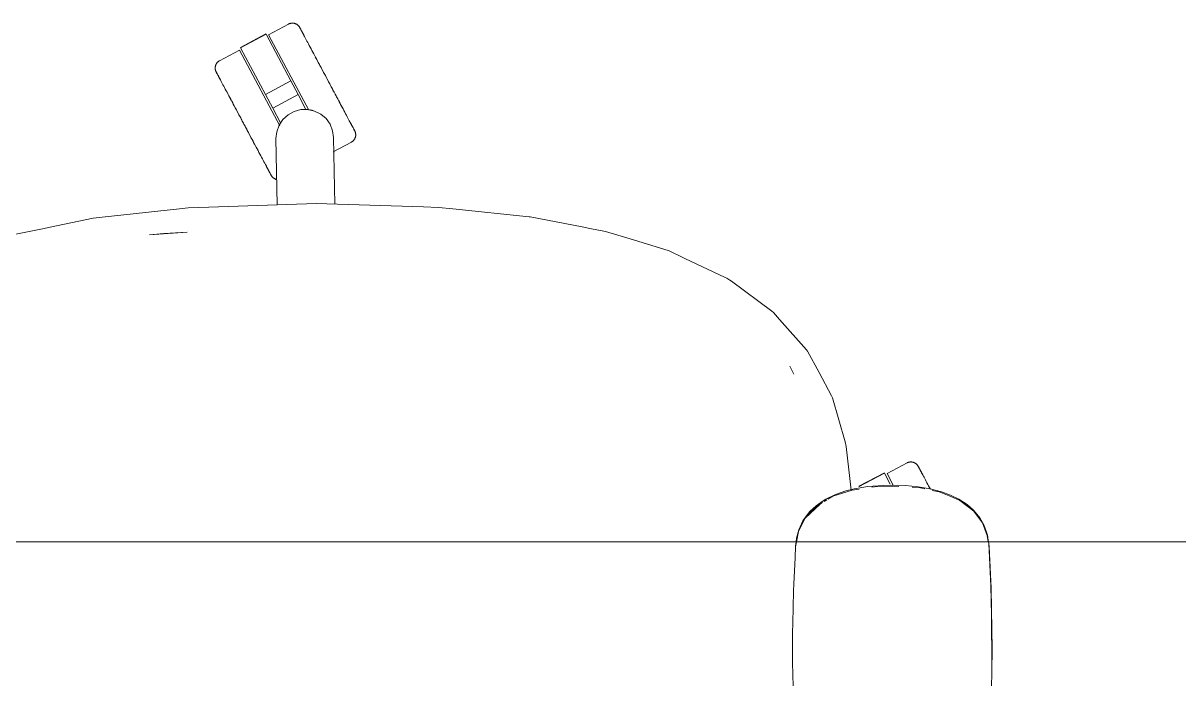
# Model space of a CAD drawing. Header units: millimetres. Extents: x 155927 to 295199, y -4084 to 97293.
# Drawn here: x 167188 to 167750, y 23350 to 23669 of the extents above; entities that cross this region are included whole.
import ezdxf

# ---------------------------------------------------------------- set-up
doc = ezdxf.new("R2010")
doc.units = ezdxf.units.MM
doc.header["$MEASUREMENT"] = 0
doc.layers.add('G-IMPT', color=8, linetype='CONTINUOUS', lineweight=9)
doc.layers.add('I-FURN', color=8, linetype='CONTINUOUS', lineweight=9)

msp = doc.modelspace()

# ---------------------------------------------------------------- linework, layer by layer
at = {"layer": 'G-IMPT'}
for p, q in [((167264.26, 23578.91), (167226.81, 23574.78)), ((167264.26, 23578.91), (167268.63, 23579.39)), ((167278.57, 23579.72), (167268.63, 23579.39)), ((167278.57, 23579.72), (167330.75, 23581.42)), ((167330.75, 23581.42), (167382.92, 23579.8)), ((167382.92, 23579.8), (167390.17, 23579.58)), ((167397.24, 23578.85), (167390.17, 23579.58)), ((167434.23, 23575.03), (167397.24, 23578.85)), ((167201.45, 23569.95), (167222.39, 23574.3)), ((167222.39, 23574.3), (167226.81, 23574.78)), ((167434.23, 23575.03), (167434.7, 23574.94)), ((167460.07, 23570.07), (167434.7, 23574.94)), ((167197.77, 23569.18), (167183.95, 23566.31)), ((167201.45, 23569.95), (167197.77, 23569.18)), ((167268.09, 23567.51), (167249.81, 23566.27)), ((167249.81, 23566.27), (167256.76, 23566.88)), ((167268.09, 23567.51), (167256.76, 23566.88)), ((167460.07, 23570.07), (167463.74, 23569.37)), ((167471.34, 23567.91), (167463.74, 23569.37)), ((167484.95, 23563.72), (167471.34, 23567.91)), ((167502.22, 23558.39), (167484.95, 23563.72)), ((167502.22, 23558.39), (167508.99, 23555.2)), ((167509.9, 23554.77), (167508.99, 23555.2)), ((167529.54, 23545.51), (167509.9, 23554.77)), ((167529.54, 23545.51), (167530.25, 23545.08)), ((167531.83, 23544.14), (167530.25, 23545.08)), ((167532.6, 23543.68), (167531.83, 23544.14)), ((167532.6, 23543.68), (167552.1, 23529.11)), ((167552.1, 23529.11), (167553.07, 23528.39)), ((167555.94, 23525.13), (167553.07, 23528.39)), ((167555.94, 23525.13), (167568.95, 23510.34)), ((167568.95, 23510.34), (167569.54, 23509.68)), ((167575.12, 23499.24), (167569.54, 23509.68)), ((167560.93, 23502.37), (167562.89, 23498.48)), ((167560.93, 23502.37), (167562.11, 23500.08)), ((167562.11, 23500.08), (167562.89, 23498.48)), ((167581.14, 23488), (167575.12, 23499.24)), ((167581.73, 23486.89), (167581.14, 23488)), ((167587.74, 23465.54), (167581.73, 23486.89)), ((167587.74, 23465.54), (167588.37, 23463.28)), ((167590.79, 23442.01), (167588.37, 23463.28)), ((167592.13, 23442.68), (167598.9, 23443.79)), ((167606.21, 23444.37), (167598.9, 23443.79)), ((167603.55, 23443.85), (167600.77, 23443.46)), ((167603.55, 23443.85), (167610.72, 23444.08)), ((167606.21, 23444.37), (167610.72, 23444.46)), ((167610.72, 23444.46), (167617.06, 23444.28)), ((167613.83, 23443.89), (167610.72, 23444.08)), ((167623.21, 23443.71), (167617.06, 23444.28)), ((167623.54, 23443.3), (167620.34, 23443.49)), ((167623.21, 23443.71), (167629.14, 23442.71)), ((167626.53, 23442.69), (167623.54, 23443.3)), ((167578.48, 23437.75), (167577.11, 23436.95)), ((167578.98, 23437.35), (167577.54, 23436.49)), ((167583.12, 23439.96), (167578.48, 23437.75)), ((167581.9, 23439.1), (167579.45, 23437.63)), ((167591.29, 23442.13), (167581.9, 23439.1)), ((167588.21, 23441.7), (167583.12, 23439.96)), ((167588.21, 23441.7), (167592.13, 23442.68)), ((167594.59, 23442.59), (167591.29, 23442.13)), ((167634.62, 23441.28), (167629.14, 23442.71)), ((167633.51, 23441.26), (167630.04, 23441.97)), ((167633.51, 23441.26), (167639.13, 23438.93)), ((167634.62, 23441.28), (167638.95, 23439.7)), ((167643.03, 23437.71), (167638.95, 23439.7)), ((167643.52, 23437.09), (167639.13, 23438.93)), ((167643.03, 23437.71), (167647.08, 23435.06)), ((167575.69, 23435.33), (167568.3, 23428.42)), ((167573.6, 23434.13), (167568.3, 23428.42)), ((167574.06, 23433.91), (167570.53, 23430.84)), ((167570.61, 23431.64), (167573.66, 23434.5)), ((167576.75, 23436.02), (167573.6, 23434.13)), ((167573.66, 23434.5), (167577.11, 23436.95)), ((167575.69, 23435.33), (167574.22, 23434.05)), ((167650.31, 23431.87), (167643.52, 23437.09)), ((167647.08, 23435.06), (167650.11, 23432.39)), ((167653.19, 23428.65), (167650.11, 23432.39)), ((167654.48, 23426.25), (167650.31, 23431.87)), ((167567.19, 23426.19), (167565.09, 23421.93)), ((167567.27, 23427.09), (167565.29, 23422.77)), ((167567.19, 23426.19), (167568.3, 23428.42)), ((167567.27, 23427.09), (167569.48, 23430.31)), ((167568.3, 23428.42), (167570.53, 23430.84)), ((167570.61, 23431.64), (167569.48, 23430.31)), ((167655.15, 23425.22), (167653.19, 23428.65)), ((167656.89, 23420.05), (167654.48, 23426.25)), ((167565.09, 23421.93), (167564.15, 23416.88)), ((167564.22, 23418.82), (167565.29, 23422.77)), ((167655.15, 23425.22), (167656.54, 23421.58)), ((167656.91, 23420.23), (167656.54, 23421.58)), ((167563.44, 23409.14), (167563.72, 23414.81)), ((167564.15, 23416.88), (167563.72, 23414.58)), ((167563.72, 23414.81), (167563.98, 23416.88)), ((167563.98, 23416.88), (167564.22, 23418.82)), ((167656.89, 23420.05), (167657.37, 23416.88)), ((167656.91, 23420.23), (167657.35, 23417.84)), ((167657.61, 23416.19), (167657.35, 23417.84)), ((167658.65, 23395.61), (167657.61, 23416.19)), ((167658.69, 23394.4), (167657.61, 23416.19)), ((167657.61, 23416.19), (167657.72, 23414.58)), ((167658.69, 23394.4), (167657.72, 23414.58)), ((167563.44, 23409.14), (167562.82, 23396.58)), ((167562.32, 23377.37), (167562.7, 23393.04)), ((167562.7, 23393.04), (167562.82, 23396.58)), ((167659.16, 23374.22), (167658.65, 23395.61)), ((167659, 23384.05), (167658.65, 23395.61)), ((167658.65, 23395.61), (167658.69, 23394.4)), ((167659.16, 23374.22), (167658.69, 23394.4)), ((167562.61, 23388.99), (167562.49, 23386.31)), ((167562.49, 23384.09), (167562.49, 23386.31)), ((167659.11, 23354.03), (167659, 23384.05)), ((167659.16, 23374.22), (167659, 23384.05)), ((167659, 23384.05), (167659.2, 23364.83)), ((167562.32, 23377.37), (167562.27, 23372.86)), ((167659.14, 23376.25), (167659.07, 23378.16)), ((167659.12, 23374.22), (167659.14, 23376.04)), ((167562.27, 23372.86), (167562.27, 23358.14)), ((167659.11, 23354.03), (167659.16, 23374.22)), ((167659.11, 23354.03), (167659.2, 23364.83)), ((167562.35, 23352.67), (167562.27, 23358.14)), ((167659.11, 23354.03), (167658.95, 23345.61)), ((167562.35, 23352.67), (167562.64, 23340.37))]:
    msp.add_line(p, q, dxfattribs=at)
at = {"layer": 'I-FURN'}
for p, q in [((167317.32, 23668.68), (167307.64, 23663.53)), ((167317.32, 23668.68), (167317.47, 23668.76)), ((167317.47, 23668.76), (167317.61, 23668.82)), ((167317.61, 23668.82), (167317.76, 23668.89)), ((167317.76, 23668.89), (167317.91, 23668.94)), ((167317.91, 23668.94), (167318.07, 23668.99)), ((167318.07, 23668.99), (167318.22, 23669.03)), ((167318.22, 23669.03), (167318.38, 23669.07)), ((167318.38, 23669.07), (167318.54, 23669.1)), ((167318.54, 23669.1), (167318.7, 23669.12)), ((167318.7, 23669.12), (167318.86, 23669.14)), ((167318.86, 23669.14), (167319.02, 23669.15)), ((167319.02, 23669.15), (167319.18, 23669.16)), ((167319.18, 23669.16), (167319.34, 23669.15)), ((167319.34, 23669.15), (167319.5, 23669.15)), ((167319.5, 23669.15), (167319.66, 23669.13)), ((167319.66, 23669.13), (167319.82, 23669.11)), ((167319.82, 23669.11), (167319.98, 23669.08)), ((167319.98, 23669.08), (167320.14, 23669.05)), ((167320.14, 23669.05), (167320.29, 23669.01)), ((167320.29, 23669.01), (167320.45, 23668.96)), ((167320.45, 23668.96), (167320.6, 23668.91)), ((167320.6, 23668.91), (167320.75, 23668.85)), ((167320.75, 23668.85), (167320.9, 23668.79)), ((167320.9, 23668.79), (167321.04, 23668.72)), ((167321.04, 23668.72), (167321.19, 23668.64)), ((167321.19, 23668.64), (167321.32, 23668.56)), ((167321.32, 23668.56), (167321.46, 23668.47)), ((167321.46, 23668.47), (167321.59, 23668.38)), ((167321.59, 23668.38), (167321.72, 23668.28)), ((167321.72, 23668.28), (167321.84, 23668.18)), ((167321.84, 23668.18), (167321.96, 23668.07)), ((167321.96, 23668.07), (167322.08, 23667.96)), ((167322.08, 23667.96), (167322.19, 23667.84)), ((167322.19, 23667.84), (167322.3, 23667.72)), ((167322.3, 23667.72), (167322.4, 23667.6)), ((167322.4, 23667.6), (167322.5, 23667.47)), ((167306.31, 23663.89), (167293.95, 23657.32)), ((167294.04, 23657.15), (167306.41, 23663.72)), ((167306.41, 23663.72), (167318.48, 23641.01)), ((167307.64, 23663.53), (167327.16, 23626.82)), ((167322.5, 23667.47), (167322.59, 23667.33)), ((167322.59, 23667.33), (167322.67, 23667.2)), ((167322.67, 23667.2), (167322.75, 23667.06)), ((167322.75, 23667.06), (167322.77, 23667.02)), ((167322.77, 23667.02), (167322.78, 23667)), ((167322.78, 23667.01), (167322.77, 23667.02)), ((167322.8, 23666.97), (167322.78, 23667.01)), ((167322.78, 23667), (167322.82, 23666.94)), ((167322.84, 23666.89), (167322.8, 23666.97)), ((167322.82, 23666.94), (167322.87, 23666.84)), ((167322.91, 23666.77), (167322.84, 23666.89)), ((167322.87, 23666.84), (167322.94, 23666.7)), ((167322.99, 23666.61), (167322.91, 23666.77)), ((167322.94, 23666.7), (167323.04, 23666.52)), ((167323.1, 23666.4), (167322.99, 23666.61)), ((167323.04, 23666.52), (167323.16, 23666.3)), ((167323.23, 23666.16), (167323.1, 23666.4)), ((167323.16, 23666.3), (167323.29, 23666.04)), ((167323.38, 23665.88), (167323.23, 23666.16)), ((167323.29, 23666.04), (167323.45, 23665.74)), ((167323.54, 23665.57), (167323.38, 23665.88)), ((167323.45, 23665.74), (167323.63, 23665.41)), ((167323.73, 23665.21), (167323.54, 23665.57)), ((167323.63, 23665.41), (167323.83, 23665.03)), ((167323.94, 23664.82), (167323.73, 23665.21)), ((167323.83, 23665.03), (167324.05, 23664.62)), ((167324.17, 23664.39), (167323.94, 23664.82)), ((167324.05, 23664.62), (167324.28, 23664.18)), ((167324.42, 23663.92), (167324.17, 23664.39)), ((167324.28, 23664.18), (167324.54, 23663.7)), ((167324.69, 23663.42), (167324.42, 23663.92)), ((167324.54, 23663.7), (167324.81, 23663.18)), ((167324.97, 23662.89), (167324.69, 23663.42)), ((167324.81, 23663.18), (167325.11, 23662.63)), ((167325.27, 23662.32), (167324.97, 23662.89)), ((167325.11, 23662.63), (167325.42, 23662.04)), ((167325.59, 23661.71), (167325.27, 23662.32)), ((167306.12, 23634.44), (167294.04, 23657.15)), ((167325.93, 23661.08), (167325.59, 23661.71)), ((167326.28, 23660.42), (167325.93, 23661.08)), ((167326.65, 23659.72), (167326.28, 23660.42)), ((167327.04, 23659), (167326.65, 23659.72)), ((167327.43, 23658.25), (167327.04, 23659)), ((167327.85, 23657.48), (167327.43, 23658.25)), ((167328.27, 23656.67), (167327.85, 23657.48)), ((167328.71, 23655.85), (167328.27, 23656.67)), ((167283.51, 23650.69), (167283.64, 23650.77)), ((167283.64, 23650.77), (167283.78, 23650.85)), ((167283.78, 23650.85), (167283.82, 23650.87)), ((167293.51, 23656.02), (167283.82, 23650.87)), ((167293.51, 23656.02), (167313.05, 23619.27)), ((167329.16, 23655), (167328.71, 23655.85)), ((167329.62, 23654.14), (167329.16, 23655)), ((167330.09, 23653.25), (167329.62, 23654.14)), ((167330.58, 23652.34), (167330.09, 23653.25)), ((167330.31, 23652.83), (167330.8, 23651.92)), ((167331.07, 23651.42), (167330.58, 23652.34)), ((167330.8, 23651.92), (167331.29, 23650.99)), ((167331.56, 23650.48), (167331.07, 23651.42)), ((167331.29, 23650.99), (167331.8, 23650.05)), ((167281.69, 23647.44), (167281.7, 23647.6)), ((167281.69, 23647.28), (167281.69, 23647.44)), ((167281.69, 23647.12), (167281.69, 23647.28)), ((167281.7, 23646.96), (167281.69, 23647.12)), ((167281.7, 23647.6), (167281.71, 23647.76)), ((167281.72, 23646.8), (167281.7, 23646.96)), ((167281.71, 23647.76), (167281.73, 23647.92)), ((167281.74, 23646.64), (167281.72, 23646.8)), ((167281.73, 23647.92), (167281.76, 23648.08)), ((167281.77, 23646.48), (167281.74, 23646.64)), ((167281.76, 23648.08), (167281.79, 23648.24)), ((167281.81, 23646.32), (167281.77, 23646.48)), ((167281.79, 23648.24), (167281.83, 23648.39)), ((167281.85, 23646.17), (167281.81, 23646.32)), ((167281.83, 23648.39), (167281.88, 23648.55)), ((167281.9, 23646.01), (167281.85, 23646.17)), ((167281.88, 23648.55), (167281.93, 23648.7)), ((167281.96, 23645.86), (167281.9, 23646.01)), ((167281.93, 23648.7), (167281.99, 23648.85)), ((167282.02, 23645.71), (167281.96, 23645.86)), ((167281.99, 23648.85), (167282.05, 23649)), ((167282.08, 23645.57), (167282.02, 23645.71)), ((167282.05, 23649), (167282.12, 23649.14)), ((167282.16, 23645.42), (167282.08, 23645.57)), ((167282.12, 23649.14), (167282.2, 23649.29)), ((167282.18, 23645.38), (167282.16, 23645.42)), ((167282.16, 23645.42), (167282.16, 23645.42)), ((167282.16, 23645.42), (167282.17, 23645.4)), ((167282.17, 23645.4), (167282.2, 23645.34)), ((167282.23, 23645.29), (167282.18, 23645.38)), ((167282.2, 23649.29), (167282.28, 23649.43)), ((167282.2, 23645.34), (167282.25, 23645.24)), ((167282.29, 23645.17), (167282.23, 23645.29)), ((167282.25, 23645.24), (167282.33, 23645.1)), ((167282.28, 23649.43), (167282.37, 23649.56)), ((167282.38, 23645.01), (167282.29, 23645.17)), ((167282.33, 23645.1), (167282.42, 23644.92)), ((167282.37, 23649.56), (167282.46, 23649.69)), ((167282.46, 23649.69), (167282.56, 23649.82)), ((167282.56, 23649.82), (167282.66, 23649.95)), ((167282.66, 23649.95), (167282.77, 23650.07)), ((167282.77, 23650.07), (167282.88, 23650.18)), ((167282.88, 23650.18), (167283, 23650.29)), ((167283, 23650.29), (167283.12, 23650.4)), ((167283.12, 23650.4), (167283.25, 23650.5)), ((167283.25, 23650.5), (167283.38, 23650.6)), ((167283.38, 23650.6), (167283.51, 23650.69)), ((167332.07, 23649.53), (167331.56, 23650.48)), ((167331.8, 23650.05), (167332.31, 23649.09)), ((167332.58, 23648.57), (167332.07, 23649.53)), ((167332.31, 23649.09), (167332.82, 23648.12)), ((167333.1, 23647.59), (167332.58, 23648.57)), ((167332.82, 23648.12), (167333.34, 23647.14)), ((167333.62, 23646.61), (167333.1, 23647.59)), ((167333.34, 23647.14), (167333.87, 23646.15)), ((167334.15, 23645.62), (167333.62, 23646.61)), ((167333.87, 23646.15), (167334.39, 23645.16)), ((167334.68, 23644.62), (167334.15, 23645.62)), ((167334.39, 23645.16), (167334.93, 23644.16)), ((167282.48, 23644.81), (167282.38, 23645.01)), ((167282.42, 23644.92), (167282.54, 23644.7)), ((167282.61, 23644.57), (167282.48, 23644.81)), ((167282.54, 23644.7), (167282.68, 23644.44)), ((167282.76, 23644.29), (167282.61, 23644.57)), ((167282.68, 23644.44), (167282.84, 23644.15)), ((167282.93, 23643.97), (167282.76, 23644.29)), ((167282.84, 23644.15), (167283.01, 23643.81)), ((167283.12, 23643.61), (167282.93, 23643.97)), ((167283.01, 23643.81), (167283.21, 23643.44)), ((167283.33, 23643.22), (167283.12, 23643.61)), ((167283.21, 23643.44), (167283.43, 23643.03)), ((167283.56, 23642.79), (167283.33, 23643.22)), ((167283.43, 23643.03), (167283.67, 23642.58)), ((167283.8, 23642.33), (167283.56, 23642.79)), ((167283.67, 23642.58), (167283.92, 23642.1)), ((167284.07, 23641.83), (167283.8, 23642.33)), ((167283.92, 23642.1), (167284.2, 23641.58)), ((167284.35, 23641.29), (167284.07, 23641.83)), ((167284.2, 23641.58), (167284.49, 23641.03)), ((167284.66, 23640.72), (167284.35, 23641.29)), ((167284.49, 23641.03), (167284.8, 23640.45)), ((167284.8, 23640.45), (167285.13, 23639.83)), ((167285.13, 23639.83), (167285.47, 23639.18)), ((167306.12, 23634.44), (167318.48, 23641.01)), ((167318.48, 23641.01), (167322.01, 23634.37)), ((167335.21, 23643.62), (167334.68, 23644.62)), ((167334.93, 23644.16), (167335.46, 23643.16)), ((167335.75, 23642.62), (167335.21, 23643.62)), ((167335.46, 23643.16), (167335.99, 23642.15)), ((167336.28, 23641.61), (167335.75, 23642.62)), ((167335.99, 23642.15), (167336.53, 23641.15)), ((167336.82, 23640.6), (167336.28, 23641.61)), ((167336.53, 23641.15), (167337.06, 23640.14)), ((167337.35, 23639.6), (167336.82, 23640.6)), ((167337.06, 23640.14), (167337.59, 23639.14)), ((167337.88, 23638.6), (167337.35, 23639.6)), ((167285.47, 23639.18), (167285.83, 23638.51)), ((167285.83, 23638.51), (167286.21, 23637.8)), ((167286.21, 23637.8), (167286.6, 23637.06)), ((167286.6, 23637.06), (167287.01, 23636.3)), ((167287.01, 23636.3), (167287.43, 23635.51)), ((167287.43, 23635.51), (167287.86, 23634.7)), ((167287.86, 23634.7), (167288.3, 23633.87)), ((167288.55, 23633.41), (167288.1, 23634.25)), ((167288.3, 23633.87), (167288.76, 23633.01)), ((167309.65, 23627.8), (167306.12, 23634.44)), ((167309.65, 23627.8), (167322.01, 23634.37)), ((167322.01, 23634.37), (167325.81, 23627.23)), ((167337.59, 23639.14), (167338.12, 23638.14)), ((167338.41, 23637.61), (167337.88, 23638.6)), ((167338.12, 23638.14), (167338.65, 23637.15)), ((167338.93, 23636.62), (167338.41, 23637.61)), ((167338.65, 23637.15), (167339.17, 23636.17)), ((167339.46, 23635.64), (167338.93, 23636.62)), ((167339.17, 23636.17), (167339.69, 23635.2)), ((167339.97, 23634.67), (167339.46, 23635.64)), ((167339.69, 23635.2), (167340.21, 23634.23)), ((167340.48, 23633.72), (167339.97, 23634.67)), ((167340.21, 23634.23), (167340.71, 23633.28)), ((167289.01, 23632.54), (167288.55, 23633.41)), ((167288.76, 23633.01), (167289.22, 23632.13)), ((167289.48, 23631.65), (167289.01, 23632.54)), ((167289.22, 23632.13), (167289.7, 23631.24)), ((167289.96, 23630.75), (167289.48, 23631.65)), ((167289.7, 23631.24), (167290.19, 23630.32)), ((167290.45, 23629.82), (167289.96, 23630.75)), ((167290.19, 23630.32), (167290.68, 23629.39)), ((167290.95, 23628.89), (167290.45, 23629.82)), ((167290.68, 23629.39), (167291.18, 23628.45)), ((167291.46, 23627.93), (167290.95, 23628.89)), ((167291.18, 23628.45), (167291.69, 23627.49)), ((167340.98, 23632.77), (167340.48, 23633.72)), ((167340.71, 23633.28), (167341.21, 23632.34)), ((167341.48, 23631.84), (167340.98, 23632.77)), ((167341.21, 23632.34), (167341.7, 23631.42)), ((167341.96, 23630.93), (167341.48, 23631.84)), ((167341.7, 23631.42), (167342.18, 23630.51)), ((167342.44, 23630.03), (167341.96, 23630.93)), ((167342.18, 23630.51), (167342.65, 23629.63)), ((167342.9, 23629.16), (167342.44, 23630.03)), ((167342.65, 23629.63), (167343.12, 23628.76)), ((167343.36, 23628.3), (167342.9, 23629.16)), ((167343.12, 23628.76), (167343.57, 23627.91)), ((167343.8, 23627.46), (167343.36, 23628.3)), ((167291.97, 23626.97), (167291.46, 23627.93)), ((167291.69, 23627.49), (167292.21, 23626.52)), ((167292.49, 23626), (167291.97, 23626.97)), ((167292.21, 23626.52), (167292.73, 23625.55)), ((167293.01, 23625.01), (167292.49, 23626)), ((167292.73, 23625.55), (167293.25, 23624.56)), ((167293.54, 23624.02), (167293.01, 23625.01)), ((167293.25, 23624.56), (167293.78, 23623.56)), ((167294.07, 23623.03), (167293.54, 23624.02)), ((167293.78, 23623.56), (167294.31, 23622.56)), ((167294.6, 23622.02), (167294.07, 23623.03)), ((167313.45, 23620.65), (167309.65, 23627.8)), ((167314.59, 23622.33), (167317.07, 23624.61)), ((167317.07, 23624.61), (167320.03, 23626.23)), ((167320.03, 23626.23), (167323.29, 23627.1)), ((167323.29, 23627.1), (167326.67, 23627.16)), ((167326.67, 23627.16), (167329.96, 23626.41)), ((167329.96, 23626.41), (167332.97, 23624.89)), ((167332.97, 23624.89), (167335.53, 23622.7)), ((167335.53, 23622.7), (167337.5, 23619.96)), ((167344.24, 23626.65), (167343.8, 23627.46)), ((167344.65, 23625.86), (167344.24, 23626.65)), ((167345.06, 23625.1), (167344.65, 23625.86)), ((167345.45, 23624.37), (167345.06, 23625.1)), ((167345.83, 23623.66), (167345.45, 23624.37)), ((167346.19, 23622.98), (167345.83, 23623.66)), ((167346.53, 23622.34), (167346.19, 23622.98)), ((167294.31, 23622.56), (167294.84, 23621.56)), ((167295.13, 23621.02), (167294.6, 23622.02)), ((167294.84, 23621.56), (167295.38, 23620.56)), ((167295.67, 23620.01), (167295.13, 23621.02)), ((167295.38, 23620.56), (167295.91, 23619.55)), ((167296.2, 23619.01), (167295.67, 23620.01)), ((167295.91, 23619.55), (167296.45, 23618.55)), ((167296.73, 23618.01), (167296.2, 23619.01)), ((167296.45, 23618.55), (167296.98, 23617.55)), ((167297.27, 23617.01), (167296.73, 23618.01)), ((167296.98, 23617.55), (167297.51, 23616.55)), ((167297.79, 23616.01), (167297.27, 23617.01)), ((167311.58, 23616.35), (167312.72, 23619.52)), ((167312.72, 23619.52), (167314.59, 23622.33)), ((167337.5, 23619.96), (167338.75, 23616.82)), ((167346.86, 23621.72), (167346.53, 23622.34)), ((167347.17, 23621.13), (167346.86, 23621.72)), ((167347, 23621.45), (167347.31, 23620.88)), ((167347.46, 23620.58), (167347.17, 23621.13)), ((167347.31, 23620.88), (167347.59, 23620.34)), ((167347.74, 23620.07), (167347.46, 23620.58)), ((167347.59, 23620.34), (167347.86, 23619.84)), ((167347.99, 23619.58), (167347.74, 23620.07)), ((167347.86, 23619.84), (167348.1, 23619.37)), ((167348.23, 23619.14), (167347.99, 23619.58)), ((167348.1, 23619.37), (167348.33, 23618.94)), ((167348.45, 23618.73), (167348.23, 23619.14)), ((167348.33, 23618.94), (167348.54, 23618.55)), ((167348.65, 23618.36), (167348.45, 23618.73)), ((167348.54, 23618.55), (167348.73, 23618.2)), ((167348.83, 23618.02), (167348.65, 23618.36)), ((167348.73, 23618.2), (167348.9, 23617.88)), ((167348.98, 23617.72), (167348.83, 23618.02)), ((167348.9, 23617.88), (167349.05, 23617.6)), ((167349.12, 23617.46), (167348.98, 23617.72)), ((167349.05, 23617.6), (167349.18, 23617.36)), ((167349.24, 23617.24), (167349.12, 23617.46)), ((167349.18, 23617.36), (167349.28, 23617.16)), ((167349.33, 23617.06), (167349.24, 23617.24)), ((167349.28, 23617.16), (167349.37, 23617)), ((167349.41, 23616.92), (167349.33, 23617.06)), ((167349.37, 23617), (167349.43, 23616.87)), ((167297.51, 23616.55), (167298.04, 23615.56)), ((167298.32, 23615.03), (167297.79, 23616.01)), ((167298.04, 23615.56), (167298.56, 23614.57)), ((167298.84, 23614.05), (167298.32, 23615.03)), ((167298.56, 23614.57), (167299.08, 23613.6)), ((167299.35, 23613.08), (167298.84, 23614.05)), ((167299.08, 23613.6), (167299.59, 23612.64)), ((167299.86, 23612.12), (167299.35, 23613.08)), ((167299.59, 23612.64), (167300.1, 23611.68)), ((167300.37, 23611.18), (167299.86, 23612.12)), ((167300.1, 23611.68), (167300.59, 23610.75)), ((167311.23, 23612.99), (167311.58, 23616.35)), ((167311.79, 23580.8), (167311.23, 23612.99)), ((167338.75, 23616.82), (167339.21, 23613.48)), ((167339.21, 23613.48), (167339.78, 23581.14)), ((167348.02, 23611.39), (167347.88, 23611.31)), ((167348.15, 23611.48), (167348.02, 23611.39)), ((167348.29, 23611.57), (167348.15, 23611.48)), ((167348.41, 23611.67), (167348.29, 23611.57)), ((167348.54, 23611.77), (167348.41, 23611.67)), ((167348.66, 23611.87), (167348.54, 23611.77)), ((167348.78, 23611.99), (167348.66, 23611.87)), ((167348.89, 23612.1), (167348.78, 23611.99)), ((167349, 23612.22), (167348.89, 23612.1)), ((167349.1, 23612.34), (167349, 23612.22)), ((167349.2, 23612.47), (167349.1, 23612.34)), ((167349.29, 23612.61), (167349.2, 23612.47)), ((167349.38, 23612.74), (167349.29, 23612.61)), ((167349.46, 23612.88), (167349.38, 23612.74)), ((167349.46, 23616.82), (167349.41, 23616.92)), ((167349.43, 23616.87), (167349.48, 23616.79)), ((167349.49, 23616.76), (167349.46, 23616.82)), ((167349.54, 23613.02), (167349.46, 23612.88)), ((167349.48, 23616.79), (167349.5, 23616.75)), ((167349.5, 23616.74), (167349.49, 23616.76)), ((167349.5, 23616.75), (167349.5, 23616.74)), ((167349.5, 23616.74), (167349.58, 23616.6)), ((167349.61, 23613.17), (167349.54, 23613.02)), ((167349.58, 23616.6), (167349.64, 23616.45)), ((167349.67, 23613.31), (167349.61, 23613.17)), ((167349.64, 23616.45), (167349.7, 23616.3)), ((167349.73, 23613.46), (167349.67, 23613.31)), ((167349.7, 23616.3), (167349.76, 23616.15)), ((167349.78, 23613.62), (167349.73, 23613.46)), ((167349.76, 23616.15), (167349.81, 23616)), ((167349.83, 23613.77), (167349.78, 23613.62)), ((167349.81, 23616), (167349.85, 23615.84)), ((167349.87, 23613.93), (167349.83, 23613.77)), ((167349.85, 23615.84), (167349.89, 23615.69)), ((167349.9, 23614.09), (167349.87, 23613.93)), ((167349.89, 23615.69), (167349.92, 23615.53)), ((167349.93, 23614.24), (167349.9, 23614.09)), ((167349.92, 23615.53), (167349.94, 23615.37)), ((167349.95, 23614.4), (167349.93, 23614.24)), ((167349.94, 23615.37), (167349.96, 23615.21)), ((167349.97, 23614.56), (167349.95, 23614.4)), ((167349.96, 23615.21), (167349.97, 23615.05)), ((167349.97, 23615.05), (167349.98, 23614.89)), ((167349.98, 23614.89), (167349.97, 23614.73)), ((167349.97, 23614.73), (167349.97, 23614.56)), ((167300.86, 23610.25), (167300.37, 23611.18)), ((167300.59, 23610.75), (167301.08, 23609.82)), ((167301.35, 23609.33), (167300.86, 23610.25)), ((167301.08, 23609.82), (167301.57, 23608.92)), ((167301.57, 23608.92), (167302.04, 23608.03)), ((167302.04, 23608.03), (167302.5, 23607.16)), ((167302.5, 23607.16), (167302.95, 23606.32)), ((167302.95, 23606.32), (167303.39, 23605.49)), ((167339, 23606.59), (167347.84, 23611.29)), ((167347.88, 23611.31), (167347.84, 23611.29)), ((167303.39, 23605.49), (167303.81, 23604.69)), ((167303.81, 23604.69), (167304.23, 23603.92)), ((167304.23, 23603.92), (167304.63, 23603.17)), ((167304.63, 23603.17), (167305.01, 23602.44)), ((167305.01, 23602.44), (167305.38, 23601.75)), ((167305.38, 23601.75), (167305.73, 23601.09)), ((167305.73, 23601.09), (167306.07, 23600.45)), ((167306.07, 23600.45), (167306.39, 23599.85)), ((167306.55, 23599.54), (167306.24, 23600.12)), ((167306.39, 23599.85), (167306.69, 23599.28)), ((167306.85, 23598.99), (167306.55, 23599.54)), ((167306.69, 23599.28), (167306.98, 23598.75)), ((167307.12, 23598.47), (167306.85, 23598.99)), ((167306.98, 23598.75), (167307.24, 23598.24)), ((167307.38, 23597.99), (167307.12, 23598.47)), ((167307.24, 23598.24), (167307.49, 23597.78)), ((167307.62, 23597.54), (167307.38, 23597.99)), ((167307.49, 23597.78), (167307.72, 23597.35)), ((167307.83, 23597.13), (167307.62, 23597.54)), ((167307.72, 23597.35), (167307.93, 23596.96)), ((167308.03, 23596.76), (167307.83, 23597.13)), ((167307.93, 23596.96), (167308.12, 23596.6)), ((167308.21, 23596.42), (167308.03, 23596.76)), ((167308.12, 23596.6), (167308.28, 23596.28)), ((167308.37, 23596.13), (167308.21, 23596.42)), ((167308.28, 23596.28), (167308.43, 23596)), ((167308.51, 23595.87), (167308.37, 23596.13)), ((167308.43, 23596), (167308.56, 23595.76)), ((167308.62, 23595.65), (167308.51, 23595.87)), ((167308.56, 23595.76), (167308.67, 23595.56)), ((167308.72, 23595.47), (167308.62, 23595.65)), ((167308.67, 23595.56), (167308.75, 23595.4)), ((167308.79, 23595.33), (167308.72, 23595.47)), ((167308.75, 23595.4), (167308.82, 23595.28)), ((167308.85, 23595.23), (167308.79, 23595.33)), ((167308.82, 23595.28), (167308.86, 23595.2)), ((167308.88, 23595.17), (167308.85, 23595.23)), ((167308.86, 23595.2), (167308.89, 23595.15)), ((167308.89, 23595.15), (167308.88, 23595.17)), ((167308.91, 23595.11), (167308.89, 23595.15)), ((167308.89, 23595.15), (167308.89, 23595.15)), ((167308.99, 23594.97), (167308.91, 23595.11)), ((167309.07, 23594.83), (167308.99, 23594.97)), ((167309.17, 23594.7), (167309.07, 23594.83)), ((167309.26, 23594.57), (167309.17, 23594.7)), ((167309.36, 23594.45), (167309.26, 23594.57)), ((167309.47, 23594.32), (167309.36, 23594.45)), ((167309.58, 23594.21), (167309.47, 23594.32)), ((167309.7, 23594.09), (167309.58, 23594.21)), ((167309.82, 23593.99), (167309.7, 23594.09)), ((167309.94, 23593.88), (167309.82, 23593.99)), ((167310.07, 23593.79), (167309.94, 23593.88)), ((167310.2, 23593.69), (167310.07, 23593.79)), ((167310.34, 23593.61), (167310.2, 23593.69)), ((167310.47, 23593.53), (167310.34, 23593.61)), ((167310.62, 23593.45), (167310.47, 23593.53)), ((167310.76, 23593.38), (167310.62, 23593.45)), ((167310.91, 23593.31), (167310.76, 23593.38)), ((167311.06, 23593.26), (167310.91, 23593.31)), ((167311.21, 23593.2), (167311.06, 23593.26)), ((167311.37, 23593.16), (167311.21, 23593.2)), ((167311.52, 23593.12), (167311.37, 23593.16)), ((167617.87, 23455.33), (167608.18, 23450.18)), ((167617.87, 23455.33), (167618.01, 23455.4)), ((167618.01, 23455.4), (167618.16, 23455.47)), ((167618.16, 23455.47), (167618.31, 23455.53)), ((167618.31, 23455.53), (167618.46, 23455.58)), ((167618.46, 23455.58), (167618.61, 23455.63)), ((167618.61, 23455.63), (167618.77, 23455.67)), ((167618.77, 23455.67), (167618.92, 23455.71)), ((167618.92, 23455.71), (167619.08, 23455.74)), ((167619.08, 23455.74), (167619.24, 23455.76)), ((167619.24, 23455.76), (167619.4, 23455.78)), ((167619.4, 23455.78), (167619.56, 23455.79)), ((167619.56, 23455.79), (167619.72, 23455.8)), ((167619.72, 23455.8), (167619.89, 23455.8)), ((167619.89, 23455.8), (167620.05, 23455.79)), ((167620.05, 23455.79), (167620.21, 23455.77)), ((167620.21, 23455.77), (167620.37, 23455.75)), ((167620.37, 23455.75), (167620.53, 23455.72)), ((167620.53, 23455.72), (167620.68, 23455.69)), ((167620.68, 23455.69), (167620.84, 23455.65)), ((167620.84, 23455.65), (167620.99, 23455.6)), ((167620.99, 23455.6), (167621.15, 23455.55)), ((167621.15, 23455.55), (167621.3, 23455.49)), ((167621.3, 23455.49), (167621.44, 23455.43)), ((167621.44, 23455.43), (167621.59, 23455.36)), ((167621.59, 23455.36), (167621.73, 23455.28)), ((167621.73, 23455.28), (167621.87, 23455.2)), ((167621.87, 23455.2), (167622.01, 23455.11)), ((167622.01, 23455.11), (167622.14, 23455.02)), ((167622.14, 23455.02), (167622.27, 23454.92)), ((167622.27, 23454.92), (167622.39, 23454.82)), ((167622.39, 23454.82), (167622.51, 23454.71)), ((167622.51, 23454.71), (167622.63, 23454.6)), ((167622.63, 23454.6), (167622.74, 23454.48)), ((167622.74, 23454.48), (167622.84, 23454.36)), ((167622.84, 23454.36), (167622.94, 23454.24)), ((167622.94, 23454.24), (167623.04, 23454.11)), ((167606.86, 23450.53), (167594.5, 23443.96)), ((167594.59, 23443.79), (167606.95, 23450.36)), ((167606.95, 23450.36), (167609.76, 23445.07)), ((167608.18, 23450.18), (167611.17, 23444.55)), ((167623.04, 23454.11), (167623.13, 23453.97)), ((167623.13, 23453.97), (167623.22, 23453.84)), ((167623.22, 23453.84), (167623.3, 23453.7)), ((167623.3, 23453.7), (167623.32, 23453.66)), ((167623.32, 23453.66), (167623.33, 23453.64)), ((167623.32, 23453.65), (167623.32, 23453.66)), ((167623.34, 23453.61), (167623.32, 23453.65)), ((167623.33, 23453.64), (167623.36, 23453.58)), ((167623.39, 23453.53), (167623.34, 23453.61)), ((167623.36, 23453.58), (167623.41, 23453.48)), ((167623.45, 23453.41), (167623.39, 23453.53)), ((167623.41, 23453.48), (167623.49, 23453.34)), ((167623.54, 23453.25), (167623.45, 23453.41)), ((167623.49, 23453.34), (167623.58, 23453.16)), ((167623.64, 23453.04), (167623.54, 23453.25)), ((167623.58, 23453.16), (167623.7, 23452.94)), ((167623.77, 23452.8), (167623.64, 23453.04)), ((167623.7, 23452.94), (167623.84, 23452.68)), ((167623.92, 23452.52), (167623.77, 23452.8)), ((167623.84, 23452.68), (167624, 23452.38)), ((167624.09, 23452.21), (167623.92, 23452.52)), ((167624, 23452.38), (167624.17, 23452.05)), ((167624.28, 23451.85), (167624.09, 23452.21)), ((167624.17, 23452.05), (167624.37, 23451.68)), ((167624.49, 23451.46), (167624.28, 23451.85)), ((167624.37, 23451.68), (167624.59, 23451.27)), ((167624.72, 23451.03), (167624.49, 23451.46)), ((167624.59, 23451.27), (167624.83, 23450.82)), ((167624.96, 23450.56), (167624.72, 23451.03)), ((167624.83, 23450.82), (167625.08, 23450.34)), ((167625.23, 23450.06), (167624.96, 23450.56)), ((167625.08, 23450.34), (167625.36, 23449.82)), ((167625.52, 23449.53), (167625.23, 23450.06)), ((167625.36, 23449.82), (167625.65, 23449.27)), ((167625.82, 23448.96), (167625.52, 23449.53)), ((167625.65, 23449.27), (167625.96, 23448.68)), ((167626.14, 23448.36), (167625.82, 23448.96)), ((167594.64, 23443.69), (167594.59, 23443.79)), ((167626.47, 23447.72), (167626.14, 23448.36)), ((167626.83, 23447.06), (167626.47, 23447.72)), ((167627.2, 23446.36), (167626.83, 23447.06)), ((167627.58, 23445.64), (167627.2, 23446.36)), ((167627.98, 23444.89), (167627.58, 23445.64)), ((167628.39, 23444.12), (167627.98, 23444.89)), ((167628.82, 23443.32), (167628.39, 23444.12)), ((167629.26, 23442.49), (167628.82, 23443.32)), ((166645.72, 23416.88), (168045.72, 23416.88)), ((168045.72, 23416.88), (166645.72, 23416.88))]:
    msp.add_line(p, q, dxfattribs=at)
msp.add_arc((167325.22, 23613.42), 13.81, 72.664, 77.6527, dxfattribs=at)
msp.add_open_spline([(167327.58, 23627.03), (167328.02, 23626.96), (167328.44, 23626.86), (167328.86, 23626.74)], degree=3, dxfattribs=at)

doc.saveas('drawing.dxf')
